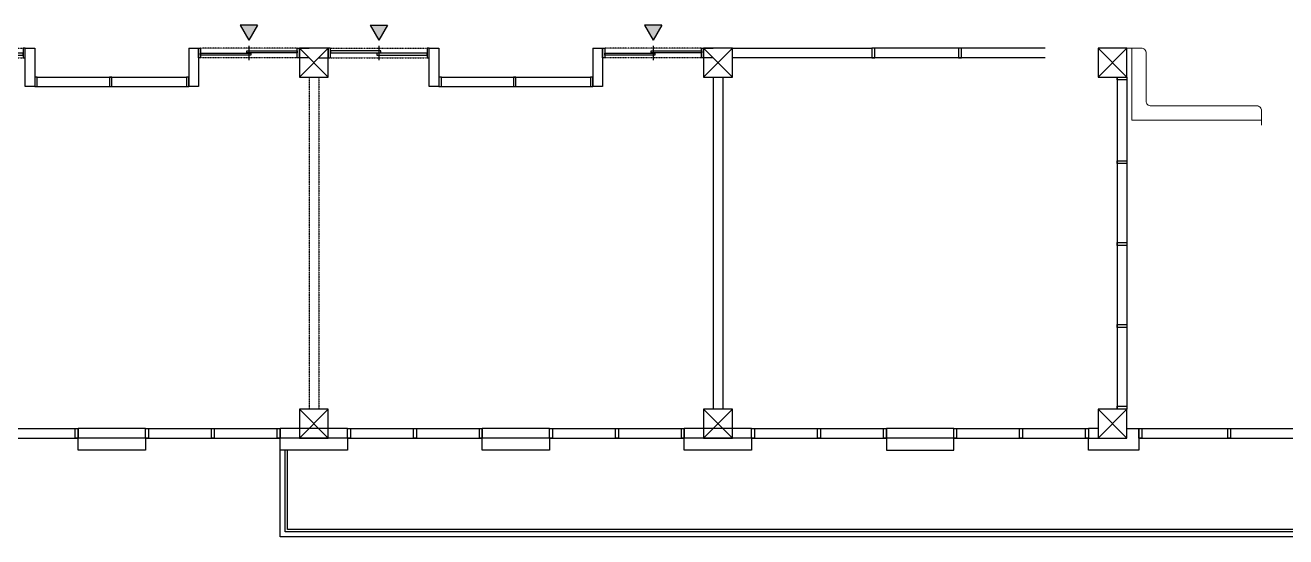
# Model space of a CAD drawing. Header units: millimetres. Extents: x -205 to 117945, y 114 to 103664.
# Drawn here: x 50995 to 77198, y 47514 to 58140 of the extents above; entities that cross this region are included whole.
import ezdxf

# ---------------------------------------------------------------- set-up
doc = ezdxf.new("R2010")
doc.units = ezdxf.units.MM
doc.linetypes.add('D_HIDDEN', pattern=[0.35, 0.2, -0.15])
doc.linetypes.add('HID', pattern=[2.2, 1.5, -0.7])
doc.layers.add('A-0.패턴1', color=252, linetype='Continuous', lineweight=9, true_color=0x969696)
for name, color, linetype in [('A-ELE7', 7, 'Continuous'), ('A-FIN', 6, 'Continuous'), ('A-FIN-GL', 5, 'Continuous'), ('A-FIN-ST', 4, 'Continuous'), ('A-HID2', 7, 'HID'), ('A-HR', 6, 'Continuous'), ('A-RC', 2, 'Continuous'), ('AA-WAXM-CONC', 2, 'Continuous'), ('G-SYM', 7, 'Continuous'), ('H-PAT 8', 8, 'Continuous')]:
    doc.layers.add(name, color=color, linetype=linetype)
doc.layers.add('G-DEF1', color=163, linetype='Continuous', plot=False)

# ---------------------------------------------------------------- blocks, each defined once
blk = doc.blocks.new('COL')
at = {"layer": 'A-RC'}
blk.add_lwpolyline([(-2370007, 768928), (-2369407, 768928), (-2369407, 769528), (-2370007, 769528)], close=True, dxfattribs=at)
at = {"layer": 'G-DEF1', "flags": 128}
for points in [[(-2370007, 769528), (-2369407, 768928)], [(-2370007, 768928), (-2369407, 769528)]]:
    blk.add_lwpolyline(points, dxfattribs=at)
blk = doc.blocks.new('교실문')
at = {"layer": 'G-SYM'}
h = blk.add_hatch(color=256, dxfattribs=at)
h.dxf.hatch_style = 1
h.paths.add_polyline_path([(241522, -220325), (241162, -220325), (241342, -220637)])
blk.add_line((241342, -220751), (241342, -221051))
for points in [[(240292, -221001), (240337, -221001), (240337, -220801), (240292, -220801)], [(242347, -221001), (242392, -221001), (242392, -220801), (242347, -220801)]]:
    blk.add_lwpolyline(points, close=True)
at = {"layer": 'A-FIN-GL', "flags": 128}
for points in [[(240337, -220898), (241382, -220898), (241382, -220858), (240337, -220858)], [(241302, -220944), (242347, -220944), (242347, -220904), (241302, -220904)]]:
    blk.add_lwpolyline(points, close=True, dxfattribs=at)
at = {"layer": 'G-SYM'}
for p, q in [((241162, -220325), (241522, -220325)), ((241162, -220325), (241342, -220637)), ((241522, -220325), (241342, -220637))]:
    blk.add_line(p, q, dxfattribs=at)
at = {"layer": 'H-PAT 8', "linetype": 'D_HIDDEN'}
for p, q in [((240337, -220801), (242347, -220801)), ((240337, -221001), (242347, -221001))]:
    blk.add_line(p, q, dxfattribs=at)
blk = doc.blocks.new('DOOR-2')
at = {"layer": 'A-FIN-GL', "flags": 128}
for points in [[(13367034, -3300902), (13370134, -3300902)], [(13367034, -3301102), (13370134, -3301102)]]:
    blk.add_lwpolyline(points, dxfattribs=at)
at = {"layer": 'A-FIN-ST'}
for points in [[(13367034, -3301102), (13367034, -3300902), (13366984, -3300902), (13366984, -3301102)], [(13368584, -3301102), (13368584, -3300902), (13368534, -3300902), (13368534, -3301102)], [(13370184, -3301102), (13370184, -3300902), (13370134, -3300902), (13370134, -3301102)]]:
    blk.add_lwpolyline(points, close=True, dxfattribs=at)

msp = doc.modelspace()

# ---------------------------------------------------------------- linework, layer by layer
at = {"layer": 'A-0.패턴1', "flags": 128}
msp.add_lwpolyline([(76695, 56064), (76695, 56364, 0.414214), (76595, 56464), (74395, 56464, -0.414214), (74295, 56564), (74295, 57564, 0.414214), (74195, 57664), (73895, 57664)], format="xyb", dxfattribs=at)
msp.add_lwpolyline([(76695, 56164), (73995, 56164), (73995, 57664)], dxfattribs=at)
at = {"layer": 'A-ELE7'}
for p, q in [((56295, 47514), (56295, 49314)), ((111595, 47514), (56295, 47514))]:
    msp.add_line(p, q, dxfattribs=at)
at = {"layer": 'A-FIN'}
for p, q in [((52095, 49314), (52095, 49564)), ((53495, 49564), (53495, 49314)), ((56295, 49314), (56295, 49564)), ((57695, 49564), (57695, 49314)), ((60495, 49314), (60495, 49564)), ((61895, 49564), (61895, 49314)), ((64695, 49314), (64695, 49564)), ((66095, 49564), (66095, 49314)), ((68895, 49564), (68895, 49314)), ((70295, 49314), (70295, 49564)), ((73095, 49314), (73095, 49564)), ((73895, 49764), (74145, 49764)), ((74145, 49764), (74145, 49314)), ((53495, 49314), (52095, 49314)), ((57695, 49314), (56295, 49314)), ((61895, 49314), (60495, 49314)), ((66095, 49314), (64695, 49314)), ((68895, 49314), (70295, 49314)), ((74145, 49314), (73095, 49314))]:
    msp.add_line(p, q, dxfattribs=at)
at = {"layer": 'A-FIN-GL'}
for p, q in [((72195, 57664), (68595, 57664)), ((72195, 57464), (68595, 57464)), ((73695, 57064), (73695, 50164)), ((73895, 57064), (73895, 50164)), ((74145, 49764), (81495, 49764)), ((74145, 49564), (81495, 49564))]:
    msp.add_line(p, q, dxfattribs=at)
at = {"layer": 'A-FIN-GL', "flags": 128}
for points in [[(49295, 49764), (52095, 49764)], [(49295, 49564), (52095, 49564)], [(53495, 49764), (56295, 49764)], [(53495, 49564), (56295, 49564)], [(57695, 49764), (60495, 49764)], [(57695, 49564), (60495, 49564)], [(61895, 49764), (64695, 49764)], [(61895, 49564), (64695, 49564)], [(66095, 49764), (68895, 49764)], [(66095, 49564), (68895, 49564)], [(70295, 49764), (73095, 49764)], [(70295, 49564), (73095, 49564)]]:
    msp.add_lwpolyline(points, dxfattribs=at)
at = {"layer": 'A-FIN-ST'}
for p, q in [((68655, 57664), (68595, 57664)), ((68595, 57664), (68595, 57464)), ((68655, 57464), (68655, 57664)), ((70455, 57664), (70395, 57664)), ((70395, 57664), (70395, 57464)), ((70455, 57464), (70455, 57664)), ((68595, 57464), (68655, 57464)), ((70395, 57464), (70455, 57464)), ((73695, 57004), (73695, 57064)), ((73695, 57064), (73895, 57064)), ((73895, 57004), (73695, 57004)), ((73895, 57064), (73895, 57004)), ((73695, 55264), (73695, 55324)), ((73695, 55324), (73895, 55324)), ((73895, 55324), (73895, 55264)), ((73895, 55264), (73695, 55264)), ((73695, 53564), (73695, 53624)), ((73695, 53624), (73895, 53624)), ((73895, 53564), (73695, 53564)), ((73895, 53624), (73895, 53564)), ((73695, 51864), (73695, 51924)), ((73695, 51924), (73895, 51924)), ((73895, 51924), (73895, 51864)), ((73895, 51864), (73695, 51864)), ((73695, 50164), (73695, 50224)), ((73695, 50224), (73895, 50224)), ((73895, 50164), (73695, 50164)), ((73895, 50224), (73895, 50164)), ((74145, 49564), (74145, 49764)), ((74145, 49764), (74205, 49764)), ((74205, 49564), (74145, 49564)), ((74205, 49764), (74205, 49564)), ((75990, 49564), (75990, 49764)), ((75990, 49764), (76050, 49764)), ((76050, 49564), (75990, 49564)), ((76050, 49764), (76050, 49564))]:
    msp.add_line(p, q, dxfattribs=at)
for points in [[(52095, 49564), (52035, 49564), (52035, 49764), (52095, 49764)], [(53555, 49564), (53495, 49564), (53495, 49764), (53555, 49764)], [(54925, 49564), (54865, 49564), (54865, 49764), (54925, 49764)], [(56295, 49564), (56235, 49564), (56235, 49764), (56295, 49764)], [(57755, 49564), (57695, 49564), (57695, 49764), (57755, 49764)], [(59125, 49564), (59065, 49564), (59065, 49764), (59125, 49764)], [(60495, 49564), (60435, 49564), (60435, 49764), (60495, 49764)], [(61955, 49564), (61895, 49564), (61895, 49764), (61955, 49764)], [(63325, 49564), (63265, 49564), (63265, 49764), (63325, 49764)], [(64695, 49564), (64635, 49564), (64635, 49764), (64695, 49764)], [(66155, 49564), (66095, 49564), (66095, 49764), (66155, 49764)], [(67525, 49564), (67465, 49564), (67465, 49764), (67525, 49764)], [(68895, 49564), (68835, 49564), (68835, 49764), (68895, 49764)], [(70355, 49564), (70295, 49564), (70295, 49764), (70355, 49764)], [(71725, 49564), (71665, 49564), (71665, 49764), (71725, 49764)], [(73095, 49564), (73035, 49564), (73035, 49764), (73095, 49764)]]:
    msp.add_lwpolyline(points, close=True, dxfattribs=at)
at = {"layer": 'A-HID2'}
for p, q in [((56895, 57064), (56895, 50164)), ((57095, 57064), (57095, 50164))]:
    msp.add_line(p, q, dxfattribs=at)
at = {"layer": 'A-HR'}
for p, q in [((56395, 47614), (56395, 49314)), ((56445, 47664), (56445, 49314)), ((111595, 47614), (56395, 47614)), ((111595, 47664), (56445, 47664))]:
    msp.add_line(p, q, dxfattribs=at)
at = {"layer": 'A-RC'}
for p, q in [((65695, 57664), (68595, 57664)), ((68595, 57664), (68595, 57464)), ((68595, 57464), (65695, 57464)), ((65295, 57064), (65295, 50164)), ((65495, 57064), (65495, 50164)), ((53495, 49764), (52095, 49764)), ((52095, 49564), (52095, 49764)), ((53495, 49564), (52095, 49564)), ((53495, 49564), (53495, 49764)), ((57695, 49764), (56295, 49764)), ((56295, 49564), (56295, 49764)), ((57695, 49564), (56295, 49564)), ((57695, 49564), (57695, 49764)), ((61895, 49764), (60495, 49764)), ((60495, 49564), (60495, 49764)), ((61895, 49564), (60495, 49564)), ((61895, 49564), (61895, 49764)), ((66095, 49764), (64695, 49764)), ((64695, 49564), (64695, 49764)), ((66095, 49564), (64695, 49564)), ((66095, 49564), (66095, 49764)), ((70295, 49764), (68895, 49764)), ((68895, 49564), (68895, 49764)), ((70295, 49564), (68895, 49564)), ((70295, 49564), (70295, 49764)), ((73295, 49764), (73095, 49764)), ((73095, 49764), (73095, 49564)), ((73095, 49564), (73295, 49564))]:
    msp.add_line(p, q, dxfattribs=at)
at = {"layer": 'AA-WAXM-CONC'}
for p, q in [((51195, 57664), (51195, 56864)), ((54395, 57664), (54395, 56864)), ((59595, 57664), (59595, 56864)), ((62795, 57664), (62795, 56864))]:
    msp.add_line(p, q, dxfattribs=at)
for points in [[(51195, 56864), (50995, 56864), (50995, 57664), (51195, 57664)], [(54395, 57664), (54595, 57664), (54595, 56864), (54395, 56864)], [(56895, 57464), (56695, 57464), (56695, 57664), (56895, 57664)], [(57095, 57464), (57295, 57464), (57295, 57664), (57095, 57664)], [(59595, 56864), (59395, 56864), (59395, 57664), (59595, 57664)], [(62795, 57664), (62995, 57664), (62995, 56864), (62795, 56864)], [(65295, 57464), (65095, 57464), (65095, 57664), (65295, 57664)]]:
    msp.add_lwpolyline(points, dxfattribs=at)

# ---------------------------------------------------------------- block references
for name, p in [('교실문', (-191397, 278465)), ('교실문', (-182997, 278465)), ('COL', (2426702, -711865)), ('COL', (2435102, -711865)), ('COL', (2443302, -711865)), ('DOOR-2', (-13315789, 3357966)), ('DOOR-2', (-13307389, 3357966)), ('COL', (2426702, -719365)), ('COL', (2435102, -719365)), ('COL', (2443302, -719365))]:
    msp.add_blockref(name, p)
at = {"xscale": -1}
for p in [(296987, 278465), (305387, 278465)]:
    msp.add_blockref('교실문', p, dxfattribs=at)

doc.saveas('drawing.dxf')
